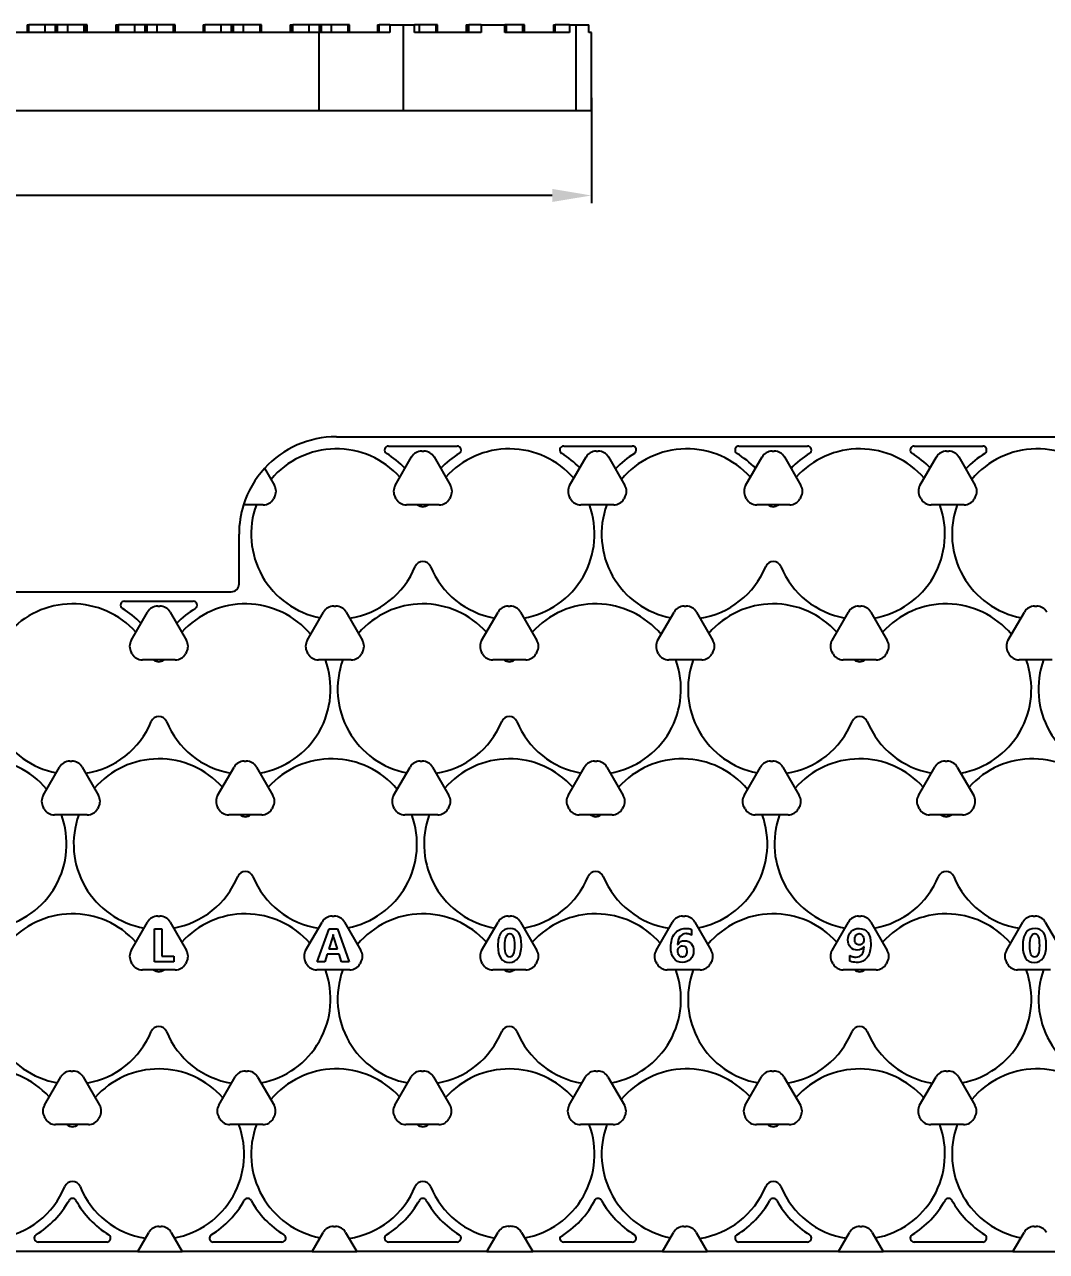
# Model space of a CAD drawing. Header units: millimetres. Extents: x -12 to 988, y -34 to 673.
# Drawn here: x 686.9 to 817.6, y 213.4 to 370.4 of the extents above; entities that cross this region are included whole.
import ezdxf

# ---------------------------------------------------------------- set-up
doc = ezdxf.new("R2010")
doc.units = ezdxf.units.MM
doc.dimstyles.new('副本 Standard', dxfattribs={"dimtxt": 9, "dimasz": 5, "dimexe": 1, "dimexo": 0.5, "dimgap": 0.5, "dimtad": 0, "dimtoh": 1, "dimdec": 1, "dimzin": 0, "dimdsep": 46, "dimtxsty": 'Standard', "dimcen": 0.09, "dimclrd": 3, "dimclre": 3, "dimclrt": 3, "dimadec": 0, "dimazin": 0, "dimtfac": 1, "dimtdec": 1, "dimtofl": 0, "dimtmove": 0, "dimatfit": 3, "dimfxl": 0, "dimtolj": 1, "dimtzin": 0, "dimarcsym": 0})

# ---------------------------------------------------------------- blocks, each defined once
blk = doc.blocks.new('*D6')
at = {"color": 3, "lineweight": -2, "transparency": 16777216}
for p, q in [((454.96, 360.98), (454.96, 347.5)), ((759.39, 360.98), (759.39, 347.5)), ((459.96, 348.5), (581.93, 348.5)), ((754.39, 348.5), (632.43, 348.5))]:
    blk.add_line(p, q, dxfattribs=at)
at = {"color": 3, "transparency": 16777216}
for points in [[(459.96, 349.34), (459.96, 347.67), (454.96, 348.5)], [(754.39, 349.34), (754.39, 347.67), (759.39, 348.5)]]:
    blk.add_solid(points, dxfattribs=at)
at = {"layer": 'Defpoints', "color": 0, "transparency": 16777216}
for p in [(454.96, 361.48), (759.39, 361.48), (759.39, 348.5)]:
    blk.add_point(p, dxfattribs=at)
at = {"color": 3, "transparency": 16777216, "insert": (607.18, 348.5), "char_height": 9, "width": 67.7078, "attachment_point": 5}
blk.add_mtext('\\A1;304.4%%P1', dxfattribs=at)

msp = doc.modelspace()

# ---------------------------------------------------------------- linework, layer by layer
at = {"linetype": 'Continuous'}
for p, q in [((724.56, 369.34), (659.46, 369.34)), ((687.27, 370.34), (687.48, 370.34)), ((687.27, 370.34), (687.27, 369.34)), ((689.58, 370.34), (687.48, 370.34)), ((687.48, 369.34), (687.48, 370.34)), ((690.88, 370.34), (689.58, 370.34)), ((689.58, 369.34), (689.58, 370.34)), ((690.37, 370.37), (690.37, 370.34)), ((691.14, 370.34), (690.88, 370.34)), ((690.88, 369.34), (690.88, 370.34)), ((692.44, 370.34), (691.14, 370.34)), ((691.14, 369.34), (691.14, 370.34)), ((694.54, 370.34), (692.44, 370.34)), ((692.44, 369.34), (692.44, 370.34)), ((694.74, 370.34), (694.54, 370.34)), ((694.54, 369.34), (694.54, 370.34)), ((694.74, 369.34), (694.74, 370.34)), ((694.94, 370.34), (694.74, 370.34)), ((694.94, 369.34), (694.94, 370.34)), ((698.58, 370.34), (698.72, 370.34)), ((698.58, 370.34), (698.58, 369.34)), ((698.72, 370.34), (698.93, 370.34)), ((698.72, 370.34), (698.72, 369.34)), ((701.03, 370.34), (698.93, 370.34)), ((698.93, 369.34), (698.93, 370.34)), ((702.33, 370.34), (701.03, 370.34)), ((701.03, 369.34), (701.03, 370.34)), ((702.59, 370.34), (702.33, 370.34)), ((702.33, 369.34), (702.33, 370.34)), ((703.89, 370.34), (702.59, 370.34)), ((702.59, 369.34), (702.59, 370.34)), ((705.99, 370.34), (703.89, 370.34)), ((703.89, 369.34), (703.89, 370.34)), ((706.19, 370.34), (705.99, 370.34)), ((705.99, 369.34), (705.99, 370.34)), ((706.19, 369.34), (706.19, 370.34)), ((709.77, 370.34), (709.98, 370.34)), ((709.77, 370.34), (709.77, 369.34)), ((712.08, 370.34), (709.98, 370.34)), ((709.98, 369.34), (709.98, 370.34)), ((713.38, 370.34), (712.08, 370.34)), ((712.08, 369.34), (712.08, 370.34)), ((713.64, 370.34), (713.38, 370.34)), ((713.38, 369.34), (713.38, 370.34)), ((713.64, 369.34), (713.64, 370.34)), ((714.94, 370.34), (713.64, 370.34)), ((717.04, 370.34), (714.94, 370.34)), ((714.94, 369.34), (714.94, 370.34)), ((717.04, 369.34), (717.04, 370.34)), ((717.24, 370.34), (717.04, 370.34)), ((717.24, 369.34), (717.24, 370.34)), ((720.88, 370.34), (721.02, 370.34)), ((720.88, 370.34), (720.88, 369.34)), ((721.02, 370.34), (721.23, 370.34)), ((721.02, 370.34), (721.02, 369.34)), ((723.33, 370.34), (721.23, 370.34)), ((721.23, 369.34), (721.23, 370.34)), ((724.63, 370.34), (723.33, 370.34)), ((723.33, 369.34), (723.33, 370.34)), ((733.62, 369.34), (724.56, 369.34)), ((724.56, 369.34), (724.56, 359.34)), ((724.89, 370.34), (724.63, 370.34)), ((724.63, 369.34), (724.63, 370.34)), ((726.19, 370.34), (724.89, 370.34)), ((724.89, 369.34), (724.89, 370.34)), ((728.29, 370.34), (726.19, 370.34)), ((726.19, 369.34), (726.19, 370.34)), ((728.49, 370.34), (728.29, 370.34)), ((728.29, 369.34), (728.29, 370.34)), ((728.49, 369.34), (728.49, 370.34)), ((732.07, 370.34), (732.28, 370.34)), ((732.07, 370.34), (732.07, 369.34)), ((733.62, 370.34), (732.28, 370.34)), ((732.28, 369.34), (732.28, 370.34)), ((733.62, 370.34), (735.32, 370.34)), ((733.62, 370.34), (733.62, 369.34)), ((735.32, 370.34), (736.79, 370.34)), ((735.32, 370.34), (735.32, 359.34)), ((737.44, 370.34), (736.79, 370.34)), ((736.79, 369.34), (736.79, 370.34)), ((745.3, 369.34), (736.79, 369.34)), ((739.54, 370.34), (737.44, 370.34)), ((737.44, 369.34), (737.44, 370.34)), ((739.54, 369.34), (739.54, 370.34)), ((739.74, 370.34), (739.54, 370.34)), ((739.74, 369.34), (739.74, 370.34)), ((743.38, 370.34), (743.52, 370.34)), ((743.38, 370.34), (743.38, 369.34)), ((743.52, 370.34), (743.73, 370.34)), ((743.52, 370.34), (743.52, 369.34)), ((745.3, 370.34), (743.73, 370.34)), ((743.73, 369.34), (743.73, 370.34)), ((745.3, 370.34), (748.34, 370.34)), ((745.3, 370.34), (745.3, 369.34)), ((748.34, 369.34), (748.34, 370.34)), ((748.55, 370.34), (748.34, 370.34)), ((756.6, 369.34), (748.34, 369.34)), ((750.65, 370.34), (748.55, 370.34)), ((748.55, 369.34), (748.55, 370.34)), ((750.85, 370.34), (750.65, 370.34)), ((750.65, 369.34), (750.65, 370.34)), ((750.85, 369.34), (750.85, 370.34)), ((754.57, 370.34), (754.78, 370.34)), ((754.57, 370.34), (754.57, 369.34)), ((756.6, 370.34), (754.78, 370.34)), ((754.78, 369.34), (754.78, 370.34)), ((756.6, 370.34), (757.42, 370.34)), ((756.6, 370.34), (756.6, 369.34)), ((757.42, 370.34), (757.42, 359.34)), ((757.42, 370.34), (759.07, 370.34)), ((759.07, 369.34), (759.07, 370.34)), ((759.39, 369.34), (759.07, 369.34)), ((759.39, 359.34), (759.39, 369.34)), ((724.56, 359.34), (659.46, 359.34)), ((735.32, 359.34), (724.56, 359.34)), ((757.42, 359.34), (735.32, 359.34)), ((759.39, 359.34), (757.42, 359.34)), ((726.8, 317.64), (883.3, 317.64)), ((733.46, 316.44), (742.23, 316.44)), ((737.71, 315.79), (737.98, 315.79)), ((755.86, 316.44), (764.63, 316.44)), ((760.01, 315.79), (760.28, 315.79)), ((778.26, 316.44), (787.03, 316.44)), ((782.51, 315.79), (782.78, 315.79)), ((800.66, 316.44), (809.43, 316.44)), ((804.81, 315.79), (805.08, 315.79)), ((734.31, 311.42), (736.41, 315.05)), ((739.28, 315.05), (741.38, 311.42)), ((756.61, 311.42), (758.71, 315.05)), ((761.58, 315.05), (763.68, 311.42)), ((779.11, 311.42), (781.21, 315.05)), ((784.08, 315.05), (786.18, 311.42)), ((801.41, 311.42), (803.51, 315.05)), ((806.38, 315.05), (808.48, 311.42)), ((717.61, 313.6), (718.88, 311.42)), ((718.88, 309.92), (718.75, 309.69)), ((734.44, 309.69), (734.31, 309.92)), ((741.38, 309.92), (741.25, 309.69)), ((756.74, 309.69), (756.61, 309.92)), ((763.68, 309.92), (763.55, 309.69)), ((779.24, 309.69), (779.11, 309.92)), ((786.18, 309.92), (786.05, 309.69)), ((801.54, 309.69), (801.41, 309.92)), ((808.48, 309.92), (808.35, 309.69)), ((717.45, 308.93), (714.92, 308.93)), ((739.95, 308.93), (735.74, 308.93)), ((762.25, 308.93), (758.04, 308.93)), ((784.75, 308.93), (780.54, 308.93)), ((807.05, 308.93), (802.84, 308.93)), ((714.35, 298.81), (714.35, 305.19)), ((648.25, 297.81), (713.35, 297.81)), ((699.71, 296.61), (708.48, 296.61)), ((700.56, 291.59), (702.66, 295.22)), ((703.96, 295.97), (704.23, 295.97)), ((705.53, 295.22), (707.63, 291.59)), ((723.06, 291.59), (725.16, 295.22)), ((726.46, 295.97), (726.73, 295.97)), ((728.03, 295.22), (730.13, 291.59)), ((745.36, 291.59), (747.46, 295.22)), ((748.76, 295.97), (749.03, 295.97)), ((750.33, 295.22), (752.43, 291.59)), ((767.86, 291.59), (769.96, 295.22)), ((771.26, 295.97), (771.53, 295.97)), ((772.83, 295.22), (774.93, 291.59)), ((790.16, 291.59), (792.26, 295.22)), ((793.56, 295.97), (793.83, 295.97)), ((795.13, 295.22), (797.23, 291.59)), ((812.66, 291.59), (814.76, 295.22)), ((816.06, 295.97), (816.33, 295.97)), ((700.69, 289.86), (700.56, 290.09)), ((706.2, 289.11), (701.99, 289.11)), ((707.63, 290.09), (707.5, 289.86)), ((723.19, 289.86), (723.06, 290.09)), ((728.7, 289.11), (724.49, 289.11)), ((730.13, 290.09), (730, 289.86)), ((745.49, 289.86), (745.36, 290.09)), ((751, 289.11), (746.79, 289.11)), ((752.43, 290.09), (752.3, 289.86)), ((767.99, 289.86), (767.86, 290.09)), ((773.5, 289.11), (769.29, 289.11)), ((774.93, 290.09), (774.8, 289.86)), ((790.29, 289.86), (790.16, 290.09)), ((795.8, 289.11), (791.59, 289.11)), ((797.23, 290.09), (797.1, 289.86)), ((812.79, 289.86), (812.66, 290.09)), ((818.3, 289.11), (814.09, 289.11)), ((689.31, 271.76), (691.41, 275.39)), ((692.71, 276.14), (692.98, 276.14)), ((694.28, 275.39), (696.38, 271.76)), ((711.61, 271.76), (713.71, 275.39)), ((715.01, 276.14), (715.28, 276.14)), ((716.58, 275.39), (718.68, 271.76)), ((734.11, 271.76), (736.21, 275.39)), ((737.51, 276.14), (737.78, 276.14)), ((739.08, 275.39), (741.18, 271.76)), ((756.41, 271.76), (758.51, 275.39)), ((759.81, 276.14), (760.08, 276.14)), ((761.38, 275.39), (763.48, 271.76)), ((778.91, 271.76), (781.01, 275.39)), ((782.31, 276.14), (782.58, 276.14)), ((783.88, 275.39), (785.98, 271.76)), ((801.21, 271.76), (803.31, 275.39)), ((804.61, 276.14), (804.88, 276.14)), ((806.18, 275.39), (808.28, 271.76)), ((689.44, 270.03), (689.31, 270.26)), ((696.38, 270.26), (696.25, 270.03)), ((711.74, 270.03), (711.61, 270.26)), ((718.68, 270.26), (718.55, 270.03)), ((734.24, 270.03), (734.11, 270.26)), ((741.18, 270.26), (741.05, 270.03)), ((756.54, 270.03), (756.41, 270.26)), ((763.48, 270.26), (763.35, 270.03)), ((779.04, 270.03), (778.91, 270.26)), ((785.98, 270.26), (785.85, 270.03)), ((801.34, 270.03), (801.21, 270.26)), ((808.28, 270.26), (808.15, 270.03)), ((694.95, 269.28), (690.74, 269.28)), ((717.25, 269.28), (713.04, 269.28)), ((739.75, 269.28), (735.54, 269.28)), ((762.05, 269.28), (757.84, 269.28)), ((784.55, 269.28), (780.34, 269.28)), ((806.85, 269.28), (802.64, 269.28)), ((703.96, 256.31), (704.23, 256.31)), ((726.26, 256.31), (726.53, 256.31)), ((748.76, 256.31), (749.03, 256.31)), ((771.06, 256.31), (771.33, 256.31)), ((793.56, 256.31), (793.83, 256.31)), ((815.86, 256.31), (816.13, 256.31)), ((700.56, 251.93), (702.66, 255.56)), ((703.56, 250.48), (703.56, 254.68)), ((703.56, 254.68), (704.46, 254.68)), ((704.46, 254.68), (704.46, 251.21)), ((705.53, 255.56), (707.63, 251.93)), ((722.86, 251.93), (724.96, 255.56)), ((724.34, 250.48), (725.88, 254.68)), ((725.88, 254.68), (726.93, 254.68)), ((726.93, 254.68), (728.44, 250.48)), ((727.83, 255.56), (729.93, 251.93)), ((745.36, 251.93), (747.46, 255.56)), ((750.33, 255.56), (752.43, 251.93)), ((767.66, 251.93), (769.76, 255.56)), ((772.18, 254.63), (772.18, 253.89)), ((772.63, 255.56), (774.73, 251.93)), ((790.16, 251.93), (792.26, 255.56)), ((795.13, 255.56), (797.23, 251.93)), ((812.46, 251.93), (814.56, 255.56)), ((817.43, 255.56), (819.53, 251.93)), ((726.29, 253.6), (725.82, 252.13)), ((726.39, 253.95), (726.37, 253.95)), ((726.93, 252.13), (726.46, 253.59)), ((770.41, 252.71), (770.43, 252.71)), ((704.46, 251.21), (706.03, 251.21)), ((706.03, 251.21), (706.03, 250.48)), ((725.62, 251.44), (725.31, 250.48)), ((727.15, 251.44), (725.62, 251.44)), ((725.82, 252.13), (726.93, 252.13)), ((727.46, 250.48), (727.15, 251.44)), ((792.44, 250.56), (792.44, 251.29)), ((794.27, 252.4), (794.25, 252.4)), ((700.69, 250.2), (700.56, 250.43)), ((706.03, 250.48), (703.56, 250.48)), ((707.63, 250.43), (707.5, 250.2)), ((722.99, 250.2), (722.86, 250.43)), ((725.31, 250.48), (724.34, 250.48)), ((728.44, 250.48), (727.46, 250.48)), ((729.93, 250.43), (729.8, 250.2)), ((745.49, 250.2), (745.36, 250.43)), ((752.43, 250.43), (752.3, 250.2)), ((767.79, 250.2), (767.66, 250.43)), ((774.73, 250.43), (774.6, 250.2)), ((790.29, 250.2), (790.16, 250.43)), ((797.23, 250.43), (797.1, 250.2)), ((812.59, 250.2), (812.46, 250.43)), ((706.2, 249.45), (701.99, 249.45)), ((728.5, 249.45), (724.29, 249.45)), ((751, 249.45), (746.79, 249.45)), ((773.3, 249.45), (769.09, 249.45)), ((795.8, 249.45), (791.59, 249.45)), ((818.1, 249.45), (813.89, 249.45)), ((689.46, 232.14), (691.56, 235.76)), ((692.86, 236.51), (693.12, 236.51)), ((694.42, 235.76), (696.52, 232.14)), ((711.76, 232.14), (713.86, 235.76)), ((715.16, 236.51), (715.42, 236.51)), ((716.72, 235.76), (718.82, 232.14)), ((734.26, 232.14), (736.36, 235.76)), ((737.66, 236.51), (737.92, 236.51)), ((739.22, 235.76), (741.32, 232.14)), ((756.56, 232.14), (758.66, 235.76)), ((759.96, 236.51), (760.22, 236.51)), ((761.52, 235.76), (763.62, 232.14)), ((779.06, 232.14), (781.16, 235.76)), ((782.46, 236.51), (782.72, 236.51)), ((784.02, 235.76), (786.12, 232.14)), ((801.36, 232.14), (803.46, 235.76)), ((804.76, 236.51), (805.02, 236.51)), ((806.32, 235.76), (808.42, 232.14)), ((689.59, 230.4), (689.45, 230.64)), ((695.09, 229.65), (690.89, 229.65)), ((696.53, 230.64), (696.39, 230.4)), ((711.89, 230.4), (711.75, 230.64)), ((717.39, 229.65), (713.19, 229.65)), ((718.83, 230.64), (718.69, 230.4)), ((734.39, 230.4), (734.25, 230.64)), ((739.89, 229.65), (735.69, 229.65)), ((741.33, 230.64), (741.19, 230.4)), ((756.69, 230.4), (756.55, 230.64)), ((762.19, 229.65), (757.99, 229.65)), ((763.63, 230.64), (763.49, 230.4)), ((779.19, 230.4), (779.05, 230.64)), ((784.69, 229.65), (780.49, 229.65)), ((786.13, 230.64), (785.99, 230.4)), ((801.49, 230.4), (801.35, 230.64)), ((806.99, 229.65), (802.79, 229.65)), ((808.43, 230.64), (808.29, 230.4)), ((704.11, 216.62), (704.38, 216.62)), ((726.41, 216.62), (726.68, 216.62)), ((748.76, 216.65), (749.03, 216.65)), ((771.21, 216.62), (771.48, 216.62)), ((793.71, 216.62), (793.98, 216.62)), ((816.01, 216.62), (816.28, 216.62)), ((701.4, 213.43), (702.81, 215.87)), ((705.68, 215.87), (707.09, 213.43)), ((723.7, 213.43), (725.11, 215.87)), ((727.98, 215.87), (729.39, 213.43)), ((746.03, 213.43), (747.46, 215.9)), ((750.48, 215.87), (751.89, 213.43)), ((768.5, 213.43), (769.91, 215.87)), ((772.78, 215.87), (774.19, 213.43)), ((791, 213.43), (792.41, 215.87)), ((795.28, 215.87), (796.69, 213.43)), ((813.3, 213.43), (814.71, 215.87)), ((697.43, 214.63), (688.66, 214.63)), ((719.83, 214.63), (711.06, 214.63)), ((742.23, 214.63), (733.46, 214.63)), ((764.63, 214.63), (755.86, 214.63)), ((787.03, 214.63), (778.26, 214.63)), ((809.43, 214.63), (800.66, 214.63)), ((701.4, 213.43), (684.59, 213.43)), ((701.4, 213.43), (707.09, 213.43)), ((723.7, 213.43), (707.09, 213.43)), ((723.7, 213.43), (729.39, 213.43)), ((746.03, 213.43), (729.39, 213.43)), ((746.03, 213.43), (751.89, 213.43)), ((768.5, 213.43), (751.89, 213.43)), ((768.5, 213.43), (774.19, 213.43)), ((791, 213.43), (774.19, 213.43)), ((791, 213.43), (796.69, 213.43)), ((813.3, 213.43), (796.69, 213.43)), ((813.3, 213.43), (818.99, 213.43))]:
    msp.add_line(p, q, dxfattribs=at)
for centre, radius, start, end in [((726.8, 305.19), 12.45, 90, 137.5154), ((726.8, 305.19), 10.9, 41.8324, 140.0923), ((733.46, 315.94), 0.5, 90, 238.1902), ((726.8, 305.19), 12.15, 43.7468, 58.1902), ((737.71, 314.29), 1.5, 90, 149.9136), ((737.98, 314.29), 1.5, 30.0864, 90), ((748.9, 305.19), 12.15, 121.8098, 136.2532), ((748.9, 305.19), 10.9, 40.8728, 138.1676), ((742.23, 315.94), 0.5, 301.8098, 90), ((755.86, 315.94), 0.5, 90, 238.1902), ((749.2, 305.19), 12.15, 44.1712, 58.1902), ((760.01, 314.29), 1.5, 90, 149.9136), ((760.28, 314.29), 1.5, 30.0864, 90), ((771.3, 305.19), 12.15, 121.8098, 136.6784), ((771.6, 305.19), 10.9, 41.8324, 140.0923), ((764.63, 315.94), 0.5, 301.8098, 90), ((778.26, 315.94), 0.5, 90, 238.1902), ((771.6, 305.19), 12.15, 43.7468, 58.1902), ((782.51, 314.29), 1.5, 90, 149.9136), ((782.78, 314.29), 1.5, 30.0864, 90), ((793.7, 305.19), 12.15, 121.8098, 136.2532), ((793.7, 305.19), 10.9, 40.8728, 138.1676), ((787.03, 315.94), 0.5, 301.8098, 90), ((800.66, 315.94), 0.5, 90, 238.1902), ((794, 305.19), 12.15, 44.1712, 58.1902), ((804.81, 314.29), 1.5, 90, 149.9136), ((805.08, 314.29), 1.5, 30.0864, 90), ((816.1, 305.19), 12.15, 121.8098, 136.6784), ((816.4, 305.19), 10.9, 41.8324, 140.0923), ((809.43, 315.94), 0.5, 301.8098, 90), ((726.8, 305.19), 12.45, 137.5154, 162.5123), ((717.58, 310.67), 1.5, 330.1728, 30.0864), ((735.61, 310.67), 1.5, 149.9136, 209.8272), ((740.08, 310.67), 1.5, 330.1728, 30.0864), ((757.91, 310.67), 1.5, 149.9136, 209.8272), ((762.38, 310.67), 1.5, 330.1728, 30.0864), ((780.41, 310.67), 1.5, 149.9136, 209.8272), ((784.88, 310.67), 1.5, 330.1728, 30.0864), ((802.71, 310.67), 1.5, 149.9136, 209.8272), ((807.18, 310.67), 1.5, 330.1728, 30.0864), ((717.45, 310.43), 1.5, 270, 330.1728), ((735.74, 310.43), 1.5, 209.8272, 270), ((739.95, 310.43), 1.5, 270, 330.1728), ((758.04, 310.43), 1.5, 209.8272, 270), ((762.25, 310.43), 1.5, 270, 330.1728), ((780.54, 310.43), 1.5, 209.8272, 270), ((784.75, 310.43), 1.5, 270, 330.1728), ((802.84, 310.43), 1.5, 209.8272, 270), ((807.05, 310.43), 1.5, 270, 330.1728), ((726.8, 305.19), 12.45, 162.5123, 180), ((726.8, 305.19), 10.9, 159.926, 259.1381), ((737.85, 309.74), 1.05, 230.3525, 309.6475), ((748.9, 305.19), 10.9, 279.8957, 20.074), ((771.6, 305.19), 10.9, 159.926, 259.1381), ((782.65, 309.74), 1.05, 230.3525, 309.6475), ((793.7, 305.19), 10.9, 279.8957, 20.074), ((816.4, 305.19), 10.9, 159.926, 259.1381), ((737.85, 300.64), 1.05, 22.3789, 157.6211), ((782.65, 300.64), 1.05, 22.3789, 157.6211), ((726.8, 305.19), 10.9, 278.9234, 337.6211), ((748.9, 305.19), 10.9, 202.3789, 260.1043), ((771.6, 305.19), 10.9, 278.9234, 337.6211), ((793.7, 305.19), 10.9, 202.3789, 260.1043), ((713.35, 298.81), 1, 270, 0), ((699.71, 296.11), 0.5, 90, 238.1902), ((708.48, 296.11), 0.5, 301.8098, 90), ((693.05, 285.36), 10.9, 41.8324, 139.1272), ((693.05, 285.36), 12.15, 43.7468, 58.1902), ((703.96, 294.47), 1.5, 90, 149.9136), ((704.23, 294.47), 1.5, 30.0864, 90), ((715.15, 285.36), 12.15, 121.8098, 136.2532), ((715.15, 285.36), 10.9, 39.9077, 138.1676), ((726.46, 294.47), 1.5, 90, 149.9136), ((726.73, 294.47), 1.5, 30.0864, 90), ((737.85, 285.36), 10.9, 41.8324, 139.1272), ((748.76, 294.47), 1.5, 90, 149.9136), ((749.03, 294.47), 1.5, 30.0864, 90), ((759.95, 285.36), 10.9, 39.9077, 138.1676), ((771.26, 294.47), 1.5, 90, 149.9136), ((771.53, 294.47), 1.5, 30.0864, 90), ((782.65, 285.36), 10.9, 41.8324, 139.1272), ((793.56, 294.47), 1.5, 90, 149.9136), ((793.83, 294.47), 1.5, 30.0864, 90), ((804.75, 285.36), 10.9, 39.9077, 138.1676), ((816.06, 294.47), 1.5, 90, 149.9136), ((816.33, 294.47), 1.5, 30.0864, 90), ((701.86, 290.84), 1.5, 149.9136, 209.8272), ((706.33, 290.84), 1.5, 330.1728, 30.0864), ((724.36, 290.84), 1.5, 149.9136, 209.8272), ((728.83, 290.84), 1.5, 330.1728, 30.0864), ((746.66, 290.84), 1.5, 149.9136, 209.8272), ((751.13, 290.84), 1.5, 330.1728, 30.0864), ((769.16, 290.84), 1.5, 149.9136, 209.8272), ((773.63, 290.84), 1.5, 330.1728, 30.0864), ((791.46, 290.84), 1.5, 149.9136, 209.8272), ((795.93, 290.84), 1.5, 330.1728, 30.0864), ((813.96, 290.84), 1.5, 149.9136, 209.8272), ((693.05, 285.36), 10.9, 159.926, 259.1381), ((701.99, 290.61), 1.5, 209.8272, 270), ((704.1, 289.91), 1.05, 230.3525, 309.6475), ((706.2, 290.61), 1.5, 270, 330.1728), ((715.15, 285.36), 10.9, 279.8957, 20.074), ((724.49, 290.61), 1.5, 209.8272, 270), ((737.85, 285.36), 10.9, 159.926, 259.1381), ((728.7, 290.61), 1.5, 270, 330.1728), ((746.79, 290.61), 1.5, 209.8272, 270), ((748.9, 289.91), 1.05, 230.3525, 309.6475), ((751, 290.61), 1.5, 270, 330.1728), ((759.95, 285.36), 10.9, 279.8957, 20.074), ((769.29, 290.61), 1.5, 209.8272, 270), ((782.65, 285.36), 10.9, 159.926, 259.1381), ((773.5, 290.61), 1.5, 270, 330.1728), ((791.59, 290.61), 1.5, 209.8272, 270), ((793.7, 289.91), 1.05, 230.3525, 309.6475), ((795.8, 290.61), 1.5, 270, 330.1728), ((804.75, 285.36), 10.9, 279.8957, 20.074), ((814.09, 290.61), 1.5, 209.8272, 270), ((827.45, 285.36), 10.9, 159.926, 259.1381), ((693.05, 285.36), 10.9, 278.9234, 337.6211), ((704.1, 280.81), 1.05, 22.3789, 157.6211), ((715.15, 285.36), 10.9, 202.3789, 260.1043), ((737.85, 285.36), 10.9, 278.9234, 337.6211), ((748.9, 280.81), 1.05, 22.3789, 157.6211), ((759.95, 285.36), 10.9, 202.3789, 260.1043), ((782.65, 285.36), 10.9, 278.9234, 337.6211), ((793.7, 280.81), 1.05, 22.3789, 157.6211), ((804.75, 285.36), 10.9, 202.3789, 260.1043), ((681.4, 265.54), 10.9, 39.9077, 138.1676), ((704.1, 265.54), 10.9, 41.8324, 139.1272), ((726.2, 265.54), 10.9, 39.9077, 138.1676), ((748.9, 265.54), 10.9, 41.8324, 139.1272), ((771, 265.54), 10.9, 39.9077, 138.1676), ((793.7, 265.54), 10.9, 41.8324, 139.1272), ((815.8, 265.54), 10.9, 39.9077, 138.1676), ((692.71, 274.64), 1.5, 90, 149.9136), ((692.98, 274.64), 1.5, 30.0864, 90), ((715.01, 274.64), 1.5, 90, 149.9136), ((715.28, 274.64), 1.5, 30.0864, 90), ((737.51, 274.64), 1.5, 90, 149.9136), ((737.78, 274.64), 1.5, 30.0864, 90), ((759.81, 274.64), 1.5, 90, 149.9136), ((760.08, 274.64), 1.5, 30.0864, 90), ((782.31, 274.64), 1.5, 90, 149.9136), ((782.58, 274.64), 1.5, 30.0864, 90), ((804.61, 274.64), 1.5, 90, 149.9136), ((804.88, 274.64), 1.5, 30.0864, 90), ((690.61, 271.01), 1.5, 149.9136, 209.8272), ((695.08, 271.01), 1.5, 330.1728, 30.0864), ((712.91, 271.01), 1.5, 149.9136, 209.8272), ((717.38, 271.01), 1.5, 330.1728, 30.0864), ((735.41, 271.01), 1.5, 149.9136, 209.8272), ((739.88, 271.01), 1.5, 330.1728, 30.0864), ((757.71, 271.01), 1.5, 149.9136, 209.8272), ((762.18, 271.01), 1.5, 330.1728, 30.0864), ((780.21, 271.01), 1.5, 149.9136, 209.8272), ((784.68, 271.01), 1.5, 330.1728, 30.0864), ((802.51, 271.01), 1.5, 149.9136, 209.8272), ((806.98, 271.01), 1.5, 330.1728, 30.0864), ((690.74, 270.78), 1.5, 209.8272, 270), ((694.95, 270.78), 1.5, 270, 330.1728), ((713.04, 270.78), 1.5, 209.8272, 270), ((717.25, 270.78), 1.5, 270, 330.1728), ((735.54, 270.78), 1.5, 209.8272, 270), ((739.75, 270.78), 1.5, 270, 330.1728), ((757.84, 270.78), 1.5, 209.8272, 270), ((762.05, 270.78), 1.5, 270, 330.1728), ((780.34, 270.78), 1.5, 209.8272, 270), ((784.55, 270.78), 1.5, 270, 330.1728), ((802.64, 270.78), 1.5, 209.8272, 270), ((806.85, 270.78), 1.5, 270, 330.1728), ((681.4, 265.54), 10.9, 280.8611, 20.074), ((704.1, 265.54), 10.9, 159.926, 260.1051), ((715.15, 270.09), 1.05, 230.3525, 309.6475), ((726.2, 265.54), 10.9, 280.8611, 20.074), ((748.9, 265.54), 10.9, 159.926, 260.1051), ((759.95, 270.09), 1.05, 230.3525, 309.6475), ((771, 265.54), 10.9, 280.8611, 20.074), ((793.7, 265.54), 10.9, 159.926, 260.1051), ((804.75, 270.09), 1.05, 230.3525, 309.6475), ((704.1, 265.54), 10.9, 279.8949, 337.6211), ((715.15, 260.99), 1.05, 22.3789, 157.6211), ((726.2, 265.54), 10.9, 202.3789, 261.0774), ((748.9, 265.54), 10.9, 279.8949, 337.6211), ((759.95, 260.99), 1.05, 22.3789, 157.6211), ((771, 265.54), 10.9, 202.3789, 261.0774), ((793.7, 265.54), 10.9, 279.8949, 337.6211), ((804.75, 260.99), 1.05, 22.3789, 157.6211), ((815.8, 265.54), 10.9, 202.3789, 261.0774), ((693.05, 245.71), 10.9, 41.8316, 140.0931), ((703.96, 254.81), 1.5, 90, 149.9136), ((704.23, 254.81), 1.5, 30.0864, 90), ((715.15, 245.71), 10.9, 40.872, 138.1684), ((726.26, 254.81), 1.5, 90, 149.9136), ((726.53, 254.81), 1.5, 30.0864, 90), ((737.85, 245.71), 10.9, 41.8316, 140.0931), ((748.76, 254.81), 1.5, 90, 149.9136), ((749.03, 254.81), 1.5, 30.0864, 90), ((759.95, 245.71), 10.9, 40.872, 138.1684), ((771.06, 254.81), 1.5, 90, 149.9136), ((771.33, 254.81), 1.5, 30.0864, 90), ((782.65, 245.71), 10.9, 41.8316, 140.0931), ((793.56, 254.81), 1.5, 90, 149.9136), ((793.83, 254.81), 1.5, 30.0864, 90), ((804.75, 245.71), 10.9, 40.872, 138.1684), ((815.86, 254.81), 1.5, 90, 149.9136), ((816.13, 254.81), 1.5, 30.0864, 90), ((701.86, 251.18), 1.5, 149.9136, 209.8272), ((706.33, 251.18), 1.5, 330.1728, 30.0864), ((724.16, 251.18), 1.5, 149.9136, 209.8272), ((728.63, 251.18), 1.5, 330.1728, 30.0864), ((746.66, 251.18), 1.5, 149.9136, 209.8272), ((751.13, 251.18), 1.5, 330.1728, 30.0864), ((768.96, 251.18), 1.5, 149.9136, 209.8272), ((773.43, 251.18), 1.5, 330.1728, 30.0864), ((791.46, 251.18), 1.5, 149.9136, 209.8272), ((795.93, 251.18), 1.5, 330.1728, 30.0864), ((813.76, 251.18), 1.5, 149.9136, 209.8272), ((701.99, 250.95), 1.5, 209.8272, 270), ((706.2, 250.95), 1.5, 270, 330.1728), ((724.29, 250.95), 1.5, 209.8272, 270), ((728.5, 250.95), 1.5, 270, 330.1728), ((746.79, 250.95), 1.5, 209.8272, 270), ((751, 250.95), 1.5, 270, 330.1728), ((769.09, 250.95), 1.5, 209.8272, 270), ((773.3, 250.95), 1.5, 270, 330.1728), ((791.59, 250.95), 1.5, 209.8272, 270), ((795.8, 250.95), 1.5, 270, 330.1728), ((813.89, 250.95), 1.5, 209.8272, 270), ((693.05, 245.71), 10.9, 159.9277, 259.747), ((704.1, 250.26), 1.05, 230.3774, 309.6226), ((715.15, 245.71), 10.9, 280.6842, 20.0723), ((737.85, 245.71), 10.9, 159.9277, 259.747), ((748.9, 250.26), 1.05, 230.3774, 309.6226), ((759.95, 245.71), 10.9, 280.6842, 20.0723), ((782.65, 245.71), 10.9, 159.9277, 259.747), ((793.7, 250.26), 1.05, 230.3774, 309.6226), ((804.75, 245.71), 10.9, 280.6842, 20.0723), ((827.45, 245.71), 10.9, 159.9277, 259.747), ((704.1, 241.16), 1.05, 22.3789, 157.6211), ((748.9, 241.16), 1.05, 22.3789, 157.6211), ((793.7, 241.16), 1.05, 22.3789, 157.6211), ((693.05, 245.71), 10.9, 279.7168, 337.6211), ((715.15, 245.71), 10.9, 202.3789, 260.717), ((737.85, 245.71), 10.9, 279.7168, 337.6211), ((759.95, 245.71), 10.9, 202.3789, 260.717), ((782.65, 245.71), 10.9, 279.7168, 337.6211), ((804.75, 245.71), 10.9, 202.3789, 260.717), ((682, 225.88), 10.9, 42.1853, 140.271), ((692.86, 235.01), 1.5, 90, 149.9136), ((693.12, 235.01), 1.5, 30.0864, 90), ((704.1, 225.88), 10.9, 41.2277, 138.3442), ((715.16, 235.01), 1.5, 90, 149.9136), ((715.42, 235.01), 1.5, 30.0864, 90), ((726.8, 225.88), 10.9, 42.1853, 140.271), ((737.66, 235.01), 1.5, 90, 149.9136), ((737.92, 235.01), 1.5, 30.0864, 90), ((748.9, 225.88), 10.9, 41.2277, 138.3442), ((759.96, 235.01), 1.5, 90, 149.9136), ((760.22, 235.01), 1.5, 30.0864, 90), ((771.6, 225.88), 10.9, 42.1853, 140.271), ((782.46, 235.01), 1.5, 90, 149.9136), ((782.72, 235.01), 1.5, 30.0864, 90), ((793.7, 225.88), 10.9, 41.2277, 138.3442), ((804.76, 235.01), 1.5, 90, 149.9136), ((805.02, 235.01), 1.5, 30.0864, 90), ((816.4, 225.88), 10.9, 42.1853, 140.271), ((690.76, 231.38), 1.5, 149.9136, 209.8272), ((695.23, 231.38), 1.5, 330.1728, 30.0864), ((713.06, 231.38), 1.5, 149.9136, 209.8272), ((717.53, 231.38), 1.5, 330.1728, 30.0864), ((735.56, 231.38), 1.5, 149.9136, 209.8272), ((740.03, 231.38), 1.5, 330.1728, 30.0864), ((757.86, 231.38), 1.5, 149.9136, 209.8272), ((762.33, 231.38), 1.5, 330.1728, 30.0864), ((780.36, 231.38), 1.5, 149.9136, 209.8272), ((784.83, 231.38), 1.5, 330.1728, 30.0864), ((802.66, 231.38), 1.5, 149.9136, 209.8272), ((807.13, 231.38), 1.5, 330.1728, 30.0864), ((690.89, 231.15), 1.5, 209.8272, 270), ((693.05, 230.43), 1.05, 227.6996, 312.3004), ((695.09, 231.15), 1.5, 270, 330.1728), ((704.1, 225.88), 10.9, 280.5345, 20.2525), ((713.19, 231.15), 1.5, 209.8272, 270), ((726.8, 225.88), 10.9, 159.7475, 258.975), ((717.39, 231.15), 1.5, 270, 330.1728), ((735.69, 231.15), 1.5, 209.8272, 270), ((737.85, 230.43), 1.05, 227.6996, 312.3004), ((739.89, 231.15), 1.5, 270, 330.1728), ((748.9, 225.88), 10.9, 280.5345, 20.2525), ((757.99, 231.15), 1.5, 209.8272, 270), ((771.6, 225.88), 10.9, 159.7475, 258.975), ((762.19, 231.15), 1.5, 270, 330.1728), ((780.49, 231.15), 1.5, 209.8272, 270), ((782.65, 230.43), 1.05, 227.6996, 312.3004), ((784.69, 231.15), 1.5, 270, 330.1728), ((793.7, 225.88), 10.9, 280.5345, 20.2525), ((802.79, 231.15), 1.5, 209.8272, 270), ((816.4, 225.88), 10.9, 159.7475, 258.975), ((806.99, 231.15), 1.5, 270, 330.1728), ((682, 225.88), 10.9, 278.5918, 337.6211), ((693.05, 221.33), 1.05, 22.3789, 157.6211), ((704.1, 225.88), 10.9, 202.3789, 260.9115), ((726.8, 225.88), 10.9, 278.5918, 337.6211), ((737.85, 221.33), 1.05, 22.3789, 157.6211), ((748.9, 225.88), 10.9, 202.3789, 260.1043), ((771.6, 225.88), 10.9, 278.5918, 337.6211), ((782.65, 221.33), 1.05, 22.3789, 157.6211), ((793.7, 225.88), 10.9, 202.3789, 260.9115), ((682, 225.88), 12.15, 301.8098, 330.87), ((693.05, 219.72), 0.5, 29.13, 150.87), ((704.1, 225.88), 12.15, 209.13, 238.1902), ((704.4, 225.88), 12.15, 301.8098, 330.87), ((715.45, 219.72), 0.5, 29.13, 150.87), ((726.5, 225.88), 12.15, 209.13, 238.1902), ((726.8, 225.88), 12.15, 301.8098, 330.87), ((737.85, 219.72), 0.5, 29.13, 150.87), ((748.9, 225.88), 12.15, 209.13, 238.1902), ((748.9, 225.88), 12.45, 301.379, 332.3723), ((760.25, 219.72), 0.5, 29.13, 129.7249), ((771.3, 225.88), 12.15, 209.13, 238.1902), ((771.6, 225.88), 12.15, 301.8098, 330.87), ((782.65, 219.72), 0.5, 29.13, 150.87), ((793.7, 225.88), 12.15, 209.13, 238.1902), ((794, 225.88), 12.15, 301.8098, 330.87), ((805.05, 219.72), 0.5, 29.13, 150.87), ((816.1, 225.88), 12.15, 209.13, 238.1902), ((704.11, 215.12), 1.5, 90, 149.9136), ((704.38, 215.12), 1.5, 30.0864, 90), ((726.41, 215.12), 1.5, 90, 149.9136), ((726.68, 215.12), 1.5, 30.0864, 90), ((748.76, 215.15), 1.5, 90, 149.9136), ((749.03, 215.15), 1.5, 75.9511, 90), ((749.18, 215.12), 1.5, 30.0864, 81.7587), ((771.21, 215.12), 1.5, 90, 149.9136), ((771.48, 215.12), 1.5, 30.0864, 90), ((793.71, 215.12), 1.5, 90, 149.9136), ((793.98, 215.12), 1.5, 30.0864, 90), ((816.01, 215.12), 1.5, 90, 149.9136), ((816.28, 215.12), 1.5, 30.0864, 90), ((688.66, 215.13), 0.5, 121.8098, 270), ((697.43, 215.13), 0.5, 270, 58.1902), ((711.06, 215.13), 0.5, 121.8098, 270), ((719.83, 215.13), 0.5, 270, 58.1902), ((733.46, 215.13), 0.5, 121.8098, 270), ((742.23, 215.13), 0.5, 270, 58.1902), ((755.86, 215.13), 0.5, 166.0054, 270), ((764.63, 215.13), 0.5, 270, 58.1902), ((778.26, 215.13), 0.5, 121.8098, 270), ((787.03, 215.13), 0.5, 270, 58.1902), ((800.66, 215.13), 0.5, 121.8098, 270), ((809.43, 215.13), 0.5, 270, 58.1902)]:
    msp.add_arc(centre, radius, start, end, dxfattribs=at)
for points, knots in [([(747.84, 254.17), (748.11, 254.56), (748.49, 254.75), (749.97, 254.75), (750.45, 254.03), (750.45, 251.9), (750.32, 251.36), (749.79, 250.6), (749.41, 250.4), (747.93, 250.4), (747.44, 251.11), (747.44, 253.23), (747.57, 253.79), (747.84, 254.17)], [0, 0, 0, 0, 0.131239, 0.131239, 0.381418, 0.381418, 0.504549, 0.504549, 0.627679, 0.627679, 0.87293, 0.87293, 1, 1, 1, 1]), ([(770.43, 252.71), (770.63, 253.02), (770.93, 253.17), (771.68, 253.17), (771.96, 253.05), (772.37, 252.57), (772.47, 252.25), (772.47, 251.44), (772.34, 251.09), (771.8, 250.54), (771.46, 250.4), (770.56, 250.4), (770.19, 250.58), (769.68, 251.27), (769.55, 251.75), (769.55, 253.06), (769.71, 253.64), (770.38, 254.53), (770.84, 254.75), (771.75, 254.75), (772, 254.71), (772.18, 254.63)], [0, 0, 0, 0, 0.096797, 0.096797, 0.183432, 0.183432, 0.270066, 0.270066, 0.364742, 0.364742, 0.459417, 0.459417, 0.567859, 0.567859, 0.6763, 0.6763, 0.803849, 0.803849, 0.931398, 0.931398, 1, 1, 1, 1]), ([(794.25, 252.4), (794.07, 252.12), (793.78, 251.98), (793.05, 251.98), (792.76, 252.1), (792.31, 252.59), (792.2, 252.9), (792.2, 253.71), (792.34, 254.07), (792.88, 254.61), (793.23, 254.75), (794.12, 254.75), (794.48, 254.57), (794.99, 253.88), (795.12, 253.4), (795.12, 252.05), (794.97, 251.47), (794.34, 250.62), (793.89, 250.4), (792.98, 250.4), (792.69, 250.46), (792.44, 250.56)], [0, 0, 0, 0, 0.094912, 0.094912, 0.180968, 0.180968, 0.267024, 0.267024, 0.368127, 0.368127, 0.469231, 0.469231, 0.574423, 0.574423, 0.679615, 0.679615, 0.80453, 0.80453, 0.929446, 0.929446, 1, 1, 1, 1]), ([(814.95, 254.17), (815.22, 254.56), (815.61, 254.75), (817.08, 254.75), (817.56, 254.03), (817.56, 251.9), (817.43, 251.36), (816.9, 250.6), (816.53, 250.4), (815.04, 250.4), (814.55, 251.11), (814.55, 253.23), (814.68, 253.79), (814.95, 254.17)], [0, 0, 0, 0, 0.131239, 0.131239, 0.381418, 0.381418, 0.504549, 0.504549, 0.627679, 0.627679, 0.87293, 0.87293, 1, 1, 1, 1]), ([(748.95, 251.08), (749.35, 251.08), (749.56, 251.58), (749.56, 253.57), (749.36, 254.08), (748.54, 254.08), (748.32, 253.56), (748.32, 251.56), (748.53, 251.08), (748.95, 251.08)], [0, 0, 0, 0, 0.244292, 0.244292, 0.489415, 0.489415, 0.752585, 0.752585, 1, 1, 1, 1]), ([(771.48, 254.08), (771.16, 254.08), (770.9, 253.95), (770.51, 253.44), (770.41, 253.11), (770.41, 252.71)], [0, 0, 0, 0, 0.5, 0.5, 1, 1, 1, 1]), ([(793.22, 252.83), (793.33, 252.7), (793.48, 252.64), (793.83, 252.64), (793.96, 252.7), (794.18, 252.94), (794.23, 253.09), (794.23, 253.48), (794.18, 253.67), (793.96, 253.99), (793.82, 254.08), (793.46, 254.08), (793.32, 254.01), (793.11, 253.73), (793.06, 253.56), (793.06, 253.13), (793.11, 252.95), (793.22, 252.83)], [0, 0, 0, 0, 0.123038, 0.123038, 0.232654, 0.232654, 0.342269, 0.342269, 0.473891, 0.473891, 0.605513, 0.605513, 0.733191, 0.733191, 0.860869, 0.860869, 1, 1, 1, 1]), ([(816.06, 251.08), (816.47, 251.08), (816.67, 251.58), (816.67, 253.57), (816.47, 254.08), (815.65, 254.08), (815.44, 253.56), (815.44, 251.56), (815.64, 251.08), (816.06, 251.08)], [0, 0, 0, 0, 0.244292, 0.244292, 0.489415, 0.489415, 0.752585, 0.752585, 1, 1, 1, 1]), ([(770.61, 251.3), (770.72, 251.15), (770.86, 251.08), (771.21, 251.08), (771.36, 251.15), (771.56, 251.42), (771.61, 251.6), (771.61, 252.28), (771.42, 252.52), (770.85, 252.52), (770.71, 252.45), (770.5, 252.2), (770.44, 252.05), (770.44, 251.64), (770.5, 251.46), (770.61, 251.3)], [0, 0, 0, 0, 0.117125, 0.117125, 0.235597, 0.235597, 0.354068, 0.354068, 0.620917, 0.620917, 0.741534, 0.741534, 0.862152, 0.862152, 1, 1, 1, 1]), ([(793.23, 251.08), (793.23, 251.08), (793.23, 251.08), (793.91, 251.08), (794.25, 251.52), (794.27, 252.4)], [0, 0, 0, 0, 0.000013, 0.000013, 1, 1, 1, 1])]:
    msp.add_open_spline(points, degree=3, knots=knots, dxfattribs=at)
for points in [[(726.37, 253.95), (726.35, 253.77), (726.29, 253.6)], [(726.46, 253.59), (726.41, 253.73), (726.39, 253.95)], [(772.18, 253.89), (771.86, 254.08), (771.48, 254.08)], [(792.44, 251.29), (792.78, 251.08), (793.23, 251.08)]]:
    msp.add_open_spline(points, degree=2, dxfattribs=at)

# ---------------------------------------------------------------- dimensions: what is measured, and where the dimension line sits
dim = msp.add_linear_dim(base=(759.39, 348.5), p1=(454.96, 361.48), p2=(759.39, 361.48), text='<>%%P1', dimstyle='副本 Standard')
dim.commit()
dim.dimension.update_dxf_attribs({"geometry": '*D6', "text_midpoint": (607.18, 348.5)})

doc.saveas('drawing.dxf')
